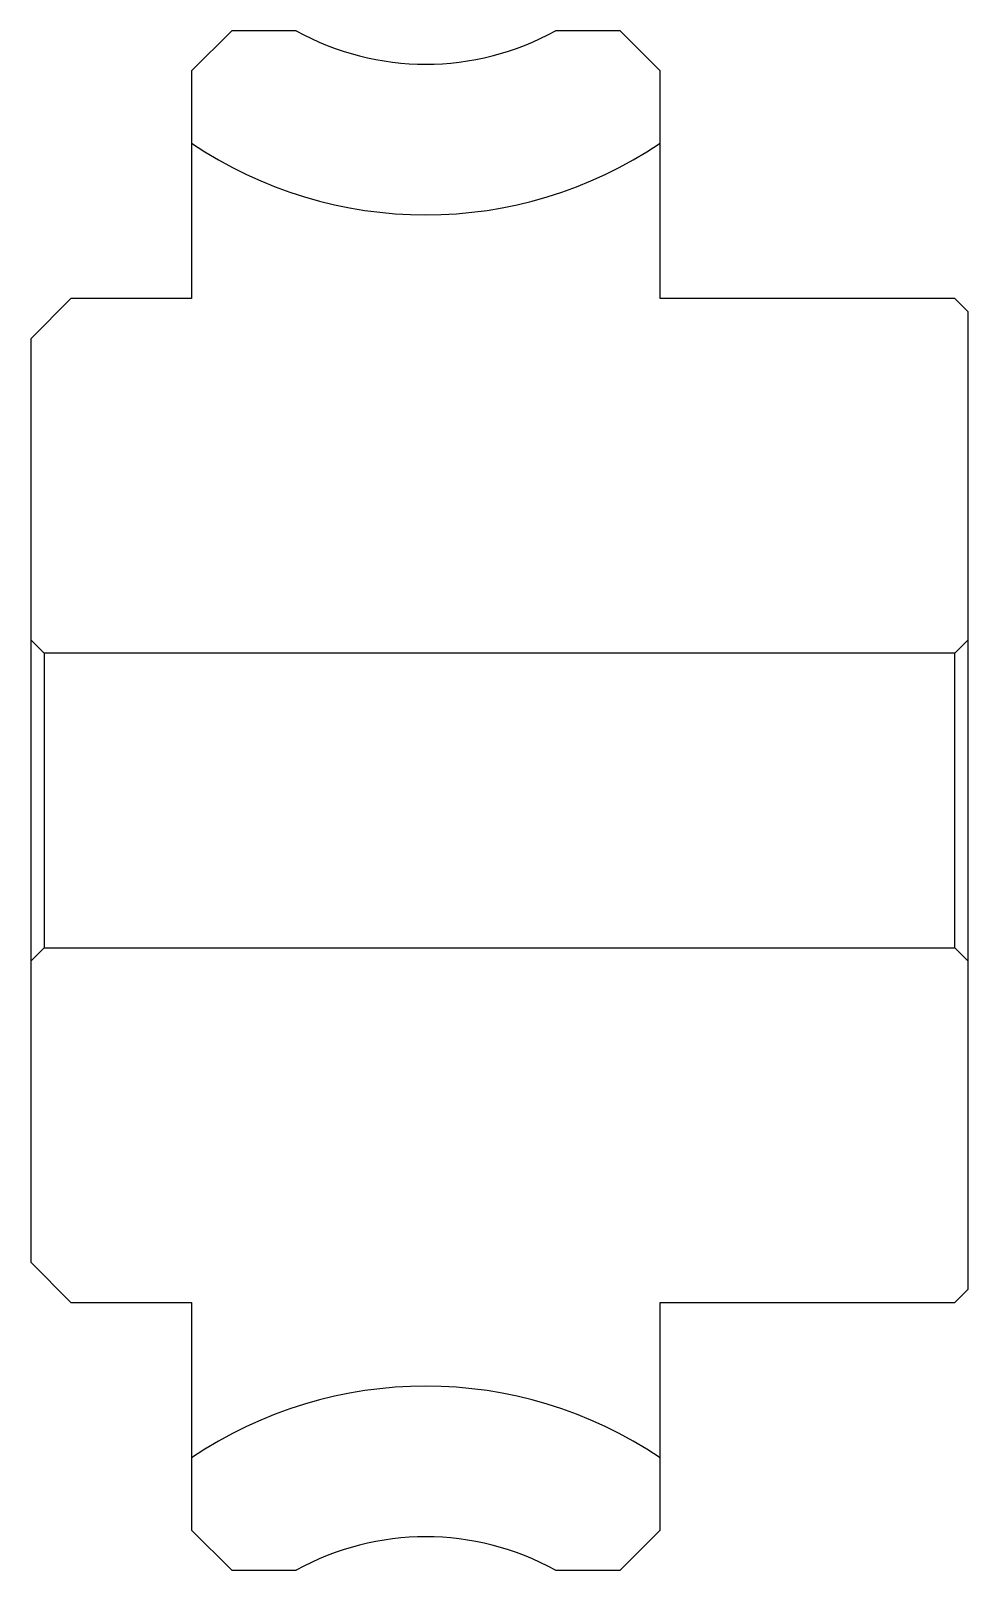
# Model space of a CAD drawing. Header units: metres. Extents: x 161 to 231, y 112 to 227.
import ezdxf

# ---------------------------------------------------------------- set-up
doc = ezdxf.new("R2010")
doc.units = ezdxf.units.M

msp = doc.modelspace()

# ---------------------------------------------------------------- linework, layer by layer
at = {"color": 4}
for p, q in [((231.111099, 181.166656), (230.111099, 180.166656)), ((161.111099, 157.166656), (162.111099, 158.166656)), ((231.111099, 157.166656), (230.111099, 158.166656))]:
    msp.add_line(p, q, dxfattribs=at)
for points in [[(180.928635, 226.666656), (176.111099, 226.666656), (173.111099, 223.666656), (173.111099, 206.666656), (164.111099, 206.666656), (161.111099, 203.666656), (161.111099, 157.166656)], [(208.111099, 206.666656), (208.111099, 223.666656), (205.111099, 226.666656), (200.293549, 226.666656)], [(208.111099, 131.666656), (230.111099, 131.666656), (231.111099, 132.666656), (231.111099, 205.666656), (230.111099, 206.666656), (208.111099, 206.666656)], [(161.111099, 181.166656), (162.111099, 180.166656), (162.111099, 158.166656), (230.111099, 158.166656), (230.111099, 180.166656), (162.111099, 180.166656)], [(161.111099, 157.166656), (161.111099, 134.666656), (164.111099, 131.666656), (173.111099, 131.666656), (173.111099, 114.666656), (176.111099, 111.666656), (180.928635, 111.666656)], [(200.293549, 111.666656), (205.111099, 111.666656), (208.111099, 114.666656), (208.111099, 131.666656)]]:
    msp.add_lwpolyline(points, dxfattribs=at)
for centre, radius, start, end in [((190.611099, 244.166656), 20, 241.04497418, 298.95502102), ((190.611099, 244.166656), 31.25, 235.94419969, 304.05580031), ((190.611099, 94.166656), 31.25, 55.94419969, 124.05580031), ((190.611099, 94.166656), 20, 61.04497898, 118.95502582)]:
    msp.add_arc(centre, radius, start, end, dxfattribs=at)

doc.saveas('drawing.dxf')
